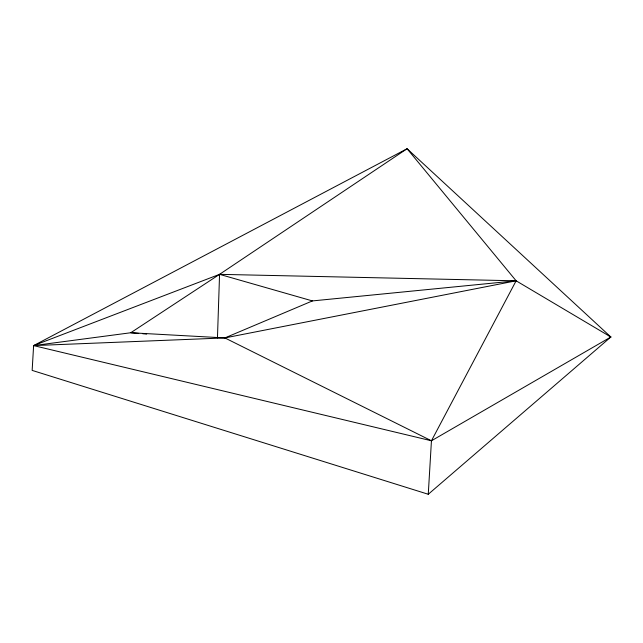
<?xml version="1.0" encoding="UTF-8"?>
<svg xmlns="http://www.w3.org/2000/svg" width="643" height="643" viewBox="0 0 643 643"><rect width="100%" height="100%" fill="white"/><g stroke="black" fill="none" stroke-linecap="round" stroke-linejoin="round"><path stroke-width="0.96" d="M217.455 337.913L219.56 274.344L407.083 148.734L610.85 337.004L428.262 494.266L32.15 370.392L33.621 345.596L407.083 148.734L516.128 280.806L610.85 337.004L431.445 440.785L33.621 345.596L219.56 274.344L516.128 280.806L431.445 440.785L428.262 494.266M224.865 337.921L312.41 300.924L516.128 280.806L224.865 337.921L33.621 345.596L130.738 332.752L224.865 337.921L431.445 440.785M138.703 333.412L130.738 332.752L219.56 274.344L312.41 300.924M142.69 333.741L146.676 334.063M608.326 335.357L610.85 337.004"/></g></svg>
